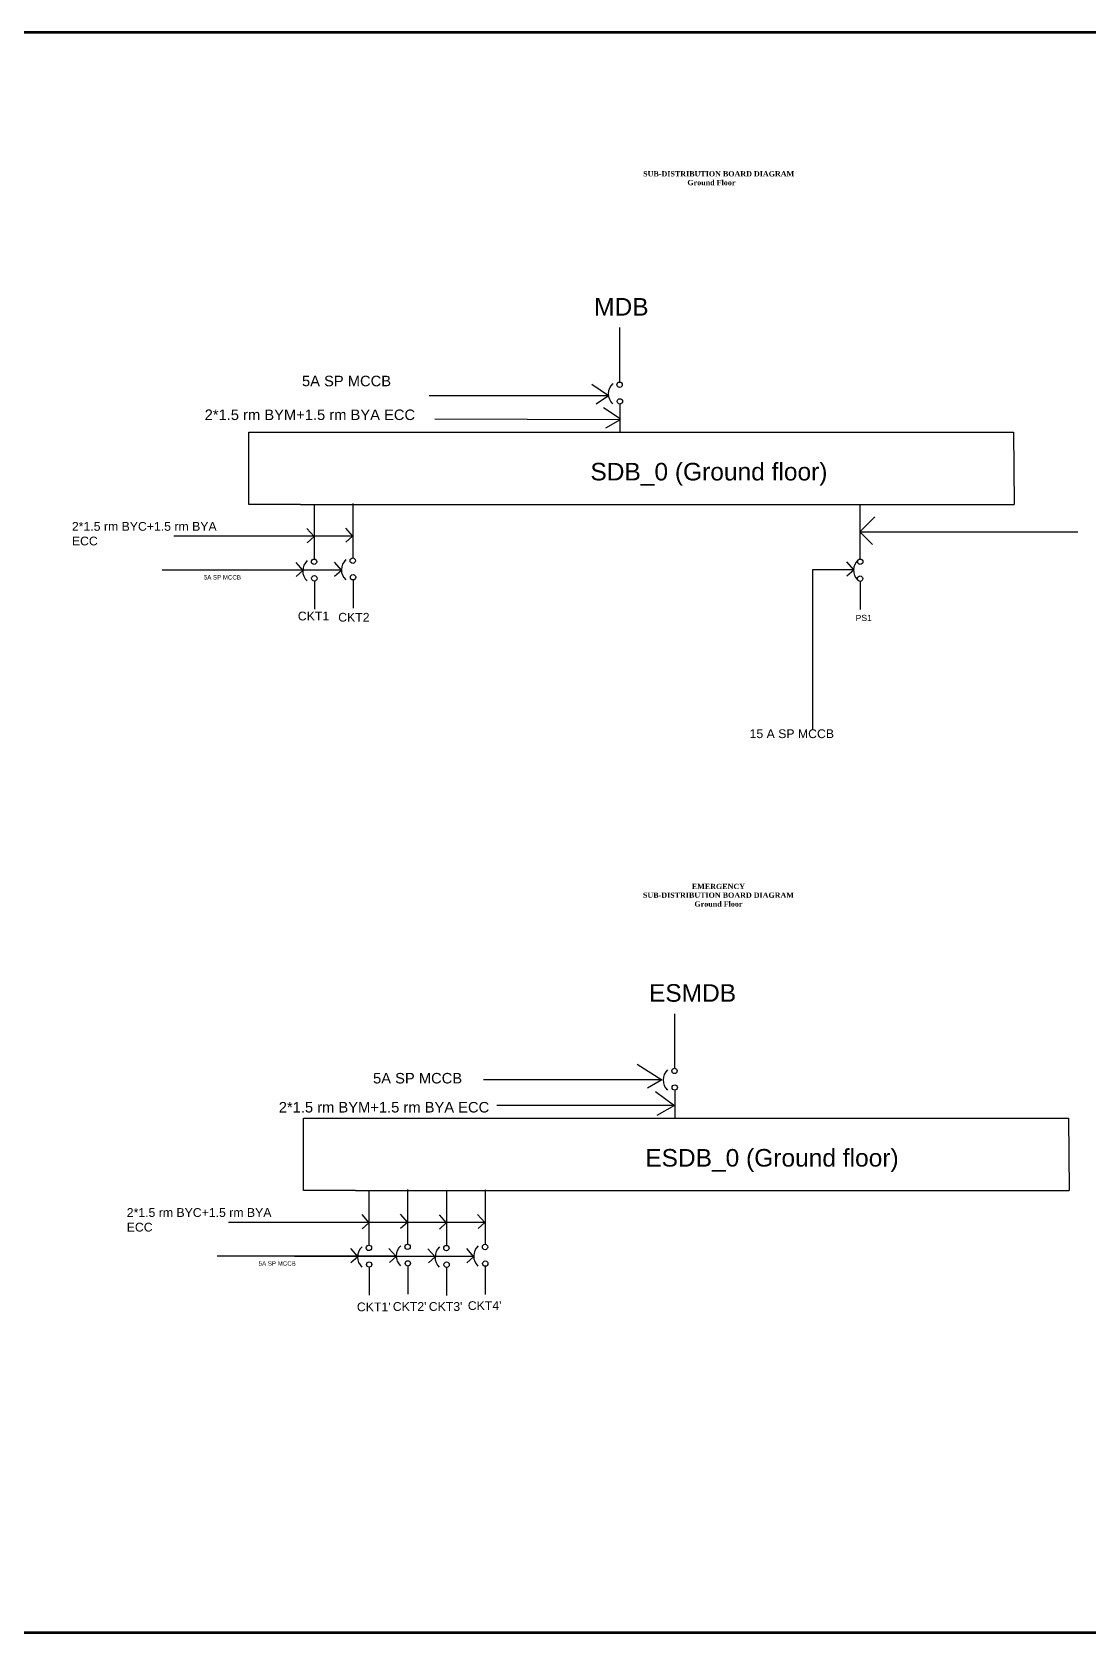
# Model space of a CAD drawing. Header units: inches. Extents: x -19236 to 2549, y 984 to 4513.
# Drawn here: x -11930 to -10726, y 2690 to 4513 of the extents above; entities that cross this region are included whole.
import ezdxf

# ---------------------------------------------------------------- set-up
doc = ezdxf.new("R2010")
doc.units = ezdxf.units.IN
doc.header["$LTSCALE"] = 20
doc.header["$MEASUREMENT"] = 0
doc.linetypes.add('HIDDEN', pattern=[0.375, 0.25, -0.125])
doc.layers.add('CONDUITT', color=7, linetype='HIDDEN', lineweight=9, true_color=0x17f90b)
doc.styles.get("Standard").update_dxf_attribs({"font": 'arial.ttf'})

msp = doc.modelspace()

# ---------------------------------------------------------------- linework, layer by layer
for p, q in [((-11260.02218, 4176.41849), (-11260.02218, 4114.59408)), ((-11291.77544, 4111.88506), (-11272.86548, 4099.10795)), ((-11274.36514, 4098.60796), (-11477.27544, 4098.60796)), ((-11272.80154, 4098.60796), (-11286.77545, 4089.10796)), ((-11278.27544, 4085.38506), (-11259.36548, 4072.60796)), ((-11259.71677, 4088.96789), (-11259.71677, 4057.24023)), ((-11259.36548, 4071.10796), (-11470.77543, 4072.10796)), ((-11259.36548, 4071.10796), (-11276.27545, 4061.60796)), ((-11682.71009, 3974.84314), (-11682.71009, 4057.24023)), ((-11682.71009, 4057.24023), (-10811.03231, 4057.24023)), ((-10811.03231, 4057.24023), (-10810.17967, 3974.84314)), ((-11564.20181, 3976.04774), (-11564.20181, 3914.22333)), ((-11623.60551, 3974.84314), (-11682.71009, 3974.84314)), ((-11623.60551, 3974.84314), (-10871.27175, 3974.84314)), ((-11608.27717, 3974.84314), (-11608.27717, 3913.01873)), ((-10986.33198, 3974.51453), (-10986.33198, 3912.69012)), ((-10880.42682, 3974.84314), (-10810.17967, 3974.84314)), ((-11616.53448, 3947.52083), (-11608.33616, 3938.24373)), ((-11572.61698, 3947.97547), (-11564.41866, 3938.69837)), ((-11565.36513, 3938.60795), (-11768.27543, 3938.60795)), ((-11608.33616, 3938.24373), (-11616.11783, 3931.36695)), ((-11564.41866, 3938.69837), (-11572.20032, 3931.8216)), ((-11629.23756, 3908.91163), (-11621.03924, 3899.63453)), ((-11585.39834, 3909.12318), (-11577.20002, 3899.84608)), ((-11001.41359, 3909.41344), (-10993.21527, 3900.13634)), ((-11578.36515, 3900.10796), (-11781.27545, 3900.10796)), ((-11621.03924, 3899.63453), (-11628.82091, 3892.75775)), ((-11607.97176, 3887.39255), (-11607.97176, 3855.66488)), ((-11577.20002, 3899.84608), (-11584.98168, 3892.9693)), ((-11563.8964, 3888.59715), (-11563.8964, 3856.86948)), ((-11020.23341, 3900.26885), (-11040.16539, 3900.26885)), ((-11040.16539, 3900.26885), (-11040.16539, 3845.26903)), ((-10993.39182, 3900.26885), (-11020.23341, 3900.26885)), ((-10993.21527, 3900.13634), (-11000.99694, 3893.25956)), ((-10986.02656, 3887.06394), (-10986.02656, 3855.33628)), ((-11040.16539, 3845.26903), (-11040.16539, 3718.77463)), ((-11197.52225, 3394.88172), (-11197.52225, 3333.05732)), ((-11240.00005, 3337.19403), (-11212.08974, 3319.41693)), ((-11212.08974, 3319.41693), (-11415.00004, 3319.41693)), ((-11212.08974, 3319.41693), (-11228.16574, 3310.01132)), ((-11219.00005, 3306.19403), (-11198.58974, 3290.91693)), ((-11197.21683, 3307.43113), (-11197.21683, 3275.70347)), ((-11197.1272, 3290.18649), (-11400.0375, 3290.18649)), ((-11197.53943, 3290.13077), (-11217.50005, 3278.91692)), ((-11620.21016, 3193.30638), (-11620.21016, 3275.70347)), ((-11620.21016, 3275.70347), (-10748.53238, 3275.70347)), ((-10748.53238, 3275.70347), (-10747.67974, 3193.30638)), ((-11561.10558, 3193.30638), (-11620.21016, 3193.30638)), ((-11561.10558, 3193.30638), (-10808.77182, 3193.30638)), ((-11545.77724, 3193.30638), (-11545.77724, 3131.48197)), ((-11501.70188, 3194.51098), (-11501.70188, 3132.68657)), ((-11457.50177, 3193.09518), (-11457.50177, 3131.27077)), ((-11413.42641, 3194.29978), (-11413.42641, 3132.47537)), ((-10817.92688, 3193.30638), (-10747.67974, 3193.30638)), ((-11502.8652, 3157.07119), (-11705.7755, 3157.07119)), ((-11414.58972, 3156.86), (-11617.50003, 3156.86)), ((-11554.03455, 3165.98407), (-11545.83623, 3156.70696)), ((-11545.83623, 3156.70696), (-11553.6179, 3149.83019)), ((-11510.11705, 3166.43871), (-11501.91873, 3157.16161)), ((-11501.91873, 3157.16161), (-11509.70039, 3150.28483)), ((-11465.75908, 3165.77287), (-11457.56076, 3156.49577)), ((-11457.56076, 3156.49577), (-11465.34242, 3149.61899)), ((-11421.84157, 3166.22752), (-11413.64325, 3156.95041)), ((-11413.64325, 3156.95041), (-11421.42491, 3150.07364)), ((-11515.86522, 3118.5712), (-11718.77552, 3118.5712)), ((-11427.58974, 3118.36), (-11630.50005, 3118.36)), ((-11566.73763, 3127.37487), (-11558.53931, 3118.09777)), ((-11522.89841, 3127.58642), (-11514.70009, 3118.30932)), ((-11514.70009, 3118.30932), (-11522.48175, 3111.43254)), ((-11478.46216, 3127.16367), (-11470.26384, 3117.88657)), ((-11434.62293, 3127.37522), (-11426.42461, 3118.09812)), ((-11558.53931, 3118.09777), (-11566.32098, 3111.22099)), ((-11545.47183, 3105.85578), (-11545.47183, 3074.12812)), ((-11501.39647, 3107.06038), (-11501.39647, 3075.33272)), ((-11470.26384, 3117.88657), (-11478.0455, 3111.00979)), ((-11457.19635, 3105.64459), (-11457.19635, 3073.91692)), ((-11426.42461, 3118.09812), (-11434.20628, 3111.22134)), ((-11413.12099, 3106.84919), (-11413.12099, 3075.12153))]:
    msp.add_line(p, q)
at = {"color": 7}
for q in [(-10969.27544, 3960.60796), (-10737.77544, 3943.60233), (-10971.77544, 3929.10796)]:
    msp.add_line((-10986.33198, 3943.60233), q, dxfattribs=at)
at = {"color": 5, "lineweight": 211}
msp.add_lwpolyline([(-14059.5, 4513), (-9442, 4513), (-9442, 2689.5), (-14059.5, 2689.5)], close=True, dxfattribs=at)
for centre in [(-11260.02218, 4111.23827), (-11259.71677, 4092.3237), (-11608.27717, 3909.66292), (-11564.20181, 3910.86752), (-10985.84678, 3909.63231), (-11607.97176, 3890.74836), (-11563.8964, 3891.95296), (-10986.02045, 3890.37664), (-11197.52225, 3329.70151), (-11197.21684, 3310.78694), (-11545.77724, 3128.12616), (-11501.70188, 3129.33076), (-11457.50177, 3127.91496), (-11413.42641, 3129.11956), (-11545.47183, 3109.21159), (-11501.39647, 3110.41619), (-11457.19635, 3109.0004), (-11413.12099, 3110.205)]:
    msp.add_circle(centre, 3.05415)
for centre, end in [((-11257.18939, 4100.85864), 226.45282287), ((-11605.44438, 3899.2833), 226.45282287), ((-11561.36902, 3900.4879), 226.45282287), ((-10977.62019, 3900.0224), 225.8870724), ((-11194.68946, 3319.32188), 226.45282287), ((-11542.94445, 3117.74654), 226.45282287), ((-11498.86909, 3118.95114), 226.45282287), ((-11454.66897, 3117.53534), 226.45282287), ((-11410.59361, 3118.73994), 226.45282287)]:
    msp.add_arc(centre, 15.77355, 132.32245542, end)

# ---------------------------------------------------------------- texts
for s, insert, char_height, width, attachment_point in [('{\\fTimes New Roman|b1|i0|c0|p18;\\C43;\\c3649492; \\PSUB-DISTRIBUTION BOARD DIAGRAM\\P                      Ground Floor}', (-11233.20559, 4364.5132), 6, 168.1502607, 1), ('{\\C4;MDB}', (-11289.10532, 4210.02552), 20, 165.9865923, 1), ('{\\C1;2*1.5 rm BYM+1.5 rm BYA ECC}', (-11732.98641, 4083.04458), 12, 313, 1), ('{\\C4;SDB_0 (Ground floor)}', (-11293.33844, 4022.25553), 20, 381.7126563, 1), ('{\\C2;5A SP MCCB}', (-11733.9337, 3894.40812), 5, 146.6102285, 1), ('{\\C6;CKT1}', (-11626.77981, 3852.81394), 10, 91.2718784, 1), ('{\\C6;CKT2}', (-11580.78453, 3851.37819), 10, 74.7423275, 1), ('{\\C1;PS1}', (-10991.02568, 3849.14691), 7, 17.4929252, 1), ('{\\fTimes New Roman|b1|i0|c0|p18;\\C43;\\c3649492;EMERGENCY \\PSUB-DISTRIBUTION BOARD DIAGRAM\\PGround Floor}', (-11147.41968, 3542.84124), 6, 168.1502607, 2), ('{\\C4;ESMDB}', (-11226.60539, 3428.48876), 20, 165.9865923, 1), ('{\\C1;2*1.5 rm BYM+1.5 rm BYA ECC}', (-11648.50004, 3294.30895), 12, 313, 1), ('{\\C4;ESDB_0 (Ground floor)}', (-11230.83851, 3240.71877), 20, 381.7126563, 1), ('2*1.5 rm BYC+1.5 rm BYA ECC', (-11821.79063, 3173.39587), 10, 171.588876, 1), ('{\\C2;5A SP MCCB}', (-11671.43377, 3112.87136), 5, 146.6102285, 1), ("{\\C6;CKT1'}", (-11559.50005, 3065.91693), 10, 91.2718784, 1), ("{\\C6;CKT2'}", (-11518.53675, 3066.35249), 10, 91.2718784, 1), ("{\\C6;CKT3'}", (-11477.53675, 3066.35249), 10, 91.2718784, 1), ("{\\C6;CKT4'}", (-11433.03675, 3067.35249), 10, 91.2718784, 1)]:
    msp.add_mtext(s, dxfattribs=dict(insert=insert, char_height=char_height, width=width, attachment_point=attachment_point))
at = {"color": 2, "char_height": 10, "attachment_point": 1}
for s, insert, width in [('2*1.5 rm BYC+1.5 rm BYA ECC', (-11884.29056, 3954.93263), 171.588876), ('15 A SP MCCB', (-11111.92848, 3718.77463), 93.6812203)]:
    msp.add_mtext(s, dxfattribs=dict(at, insert=insert, width=width))
at = {"layer": 'CONDUITT', "color": 1, "char_height": 12, "width": 119, "attachment_point": 1}
for insert in [(-11622.0488, 4121.51374), (-11541.06988, 3327.39216)]:
    msp.add_mtext('5A SP MCCB', dxfattribs=dict(at, insert=insert))

doc.saveas('drawing.dxf')
